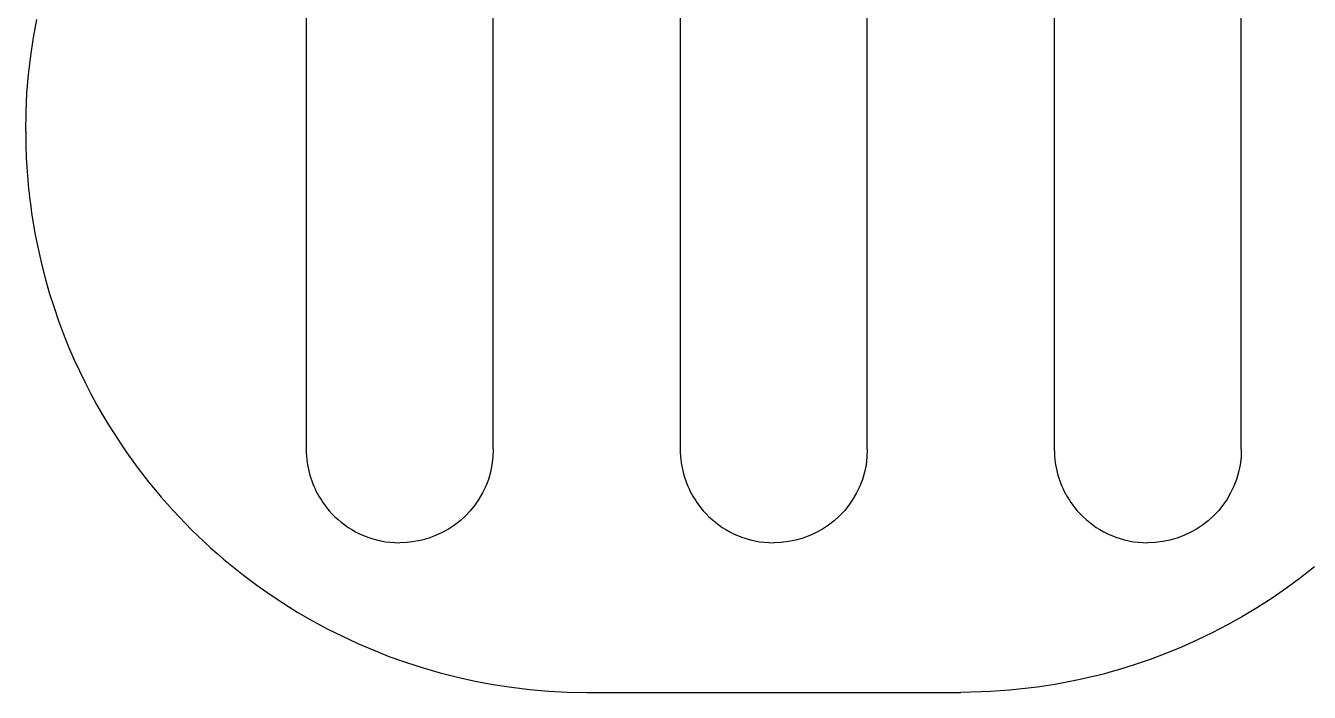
# Model space of a CAD drawing. Header units: inches. Extents: x 0 to 77285, y -118 to 40065.
# Drawn here: x 13411.94 to 13418.8, y 31678.8 to 31682.37 of the extents above; entities that cross this region are included whole.
import ezdxf

# ---------------------------------------------------------------- set-up
doc = ezdxf.new("R2010")
doc.units = ezdxf.units.IN
doc.header["$LTSCALE"] = 5
doc.header["$MEASUREMENT"] = 0
doc.layers.add('55', color=5, linetype='Continuous')

# ---------------------------------------------------------------- blocks, each defined once
blk = doc.blocks.new('A$Ce961e380')
for p, q in [((-255.0041, -23.3612), (-255.0041, -19.9612)), ((-254.0041, -19.9612), (-254.0041, -23.3612)), ((-253.0041, -23.3612), (-253.0041, -19.9612)), ((-252.0041, -19.9612), (-252.0041, -23.3612)), ((-251.0041, -23.3612), (-251.0041, -19.9612)), ((-250.0041, -19.9612), (-250.0041, -23.3612)), ((-251.5041, -24.6612), (-253.5041, -24.6612))]:
    blk.add_line(p, q)
for points in [[(-248.5041, -21.6612), (-248.5059, -21.558), (-248.5111, -21.4562), (-248.5196, -21.3557), (-248.5314, -21.2565), (-248.5463, -21.1589), (-248.5643, -21.0627)], [(-255.3958, -23.9897), (-255.3213, -24.0482), (-255.2455, -24.1041), (-255.1683, -24.1572), (-255.09, -24.2077), (-255.0106, -24.2554), (-254.9302, -24.3005), (-254.8488, -24.3428), (-254.7666, -24.3825), (-254.6836, -24.4195), (-254.6, -24.4538), (-254.5158, -24.4854), (-254.4312, -24.5143), (-254.3926, -24.5266), (-254.3532, -24.5385), (-254.3128, -24.5501), (-254.2717, -24.5613), (-254.2296, -24.5721), (-254.1867, -24.5825), (-254.143, -24.5923), (-254.0985, -24.6017), (-254.0532, -24.6105), (-254.007, -24.6187), (-253.9601, -24.6263), (-253.9124, -24.6333), (-253.8639, -24.6395), (-253.8147, -24.6451), (-253.7647, -24.6498), (-253.714, -24.6538), (-253.6626, -24.657), (-253.6105, -24.6593), (-253.5577, -24.6607), (-253.5041, -24.6612)], [(-248.5041, -21.6612), (-248.5042, -21.6849), (-248.5045, -21.7087), (-248.505, -21.7324), (-248.5056, -21.7561), (-248.5065, -21.7798), (-248.5075, -21.8035), (-248.5087, -21.8271), (-248.5101, -21.8507), (-248.5117, -21.8742), (-248.5135, -21.8978), (-248.5154, -21.9213), (-248.5176, -21.9447), (-248.5199, -21.9681), (-248.5224, -21.9915), (-248.5251, -22.0148), (-248.5279, -22.038), (-248.5309, -22.0612), (-248.5341, -22.0844), (-248.5375, -22.1075), (-248.5411, -22.1305), (-248.5555, -22.214), (-248.572, -22.2956), (-248.5903, -22.3753), (-248.6105, -22.4531), (-248.6323, -22.5288), (-248.6557, -22.6027), (-248.6805, -22.6745), (-248.7066, -22.7444), (-248.7339, -22.8123), (-248.7622, -22.8782), (-248.7915, -22.942), (-248.8215, -23.0039), (-248.8523, -23.0637), (-248.8837, -23.1214), (-248.9155, -23.1772), (-248.9476, -23.2308), (-248.98, -23.2824), (-249.0124, -23.3319), (-249.0448, -23.3792), (-249.0771, -23.4245), (-249.1065, -23.4643), (-249.1364, -23.5034), (-249.1668, -23.5418), (-249.1976, -23.5795), (-249.2289, -23.6165), (-249.2606, -23.6528), (-249.2927, -23.6884), (-249.3252, -23.7232), (-249.3581, -23.7575), (-249.3913, -23.791), (-249.4249, -23.8238), (-249.4589, -23.8559), (-249.4931, -23.8873), (-249.5277, -23.9181), (-249.5626, -23.9482), (-249.5977, -23.9775), (-249.6331, -24.0062), (-249.6688, -24.0342), (-249.7047, -24.0616), (-249.7408, -24.0882), (-249.8118, -24.1383), (-249.885, -24.1867), (-249.9602, -24.2333), (-250.0374, -24.278), (-250.1165, -24.3208), (-250.1975, -24.3615), (-250.2804, -24.4001), (-250.365, -24.4364), (-250.4514, -24.4704), (-250.5396, -24.5019), (-250.6293, -24.5308), (-250.7207, -24.5572), (-250.8137, -24.5808), (-250.9082, -24.6015), (-251.0041, -24.6193), (-251.1014, -24.6341), (-251.2002, -24.6458), (-251.3002, -24.6543), (-251.4016, -24.6594), (-251.5041, -24.6612)], [(-255.0041, -23.3612), (-255.0024, -23.4031), (-254.9974, -23.4439), (-254.9892, -23.4836), (-254.978, -23.5218), (-254.9639, -23.5587), (-254.9471, -23.594), (-254.9277, -23.6276), (-254.9058, -23.6594), (-254.8816, -23.6894), (-254.8553, -23.7173), (-254.8269, -23.7431), (-254.7967, -23.7667), (-254.7647, -23.7879), (-254.7311, -23.8067), (-254.6961, -23.8228), (-254.6597, -23.8363), (-254.6222, -23.847), (-254.5837, -23.8548), (-254.5443, -23.8596), (-254.5041, -23.8612)], [(-254.0041, -23.3612), (-254.0045, -23.3799), (-254.0055, -23.3983), (-254.0071, -23.4163), (-254.0094, -23.4338), (-254.0122, -23.451), (-254.0156, -23.4677), (-254.0194, -23.4841), (-254.0238, -23.5), (-254.0285, -23.5154), (-254.0337, -23.5304), (-254.0392, -23.545), (-254.045, -23.5591), (-254.0512, -23.5728), (-254.0576, -23.586), (-254.0642, -23.5987), (-254.071, -23.611), (-254.078, -23.6227), (-254.0851, -23.634), (-254.0924, -23.6448), (-254.0996, -23.6551), (-254.1129, -23.6725), (-254.127, -23.6894), (-254.142, -23.7059), (-254.1577, -23.7217), (-254.1743, -23.7369), (-254.1917, -23.7515), (-254.2098, -23.7653), (-254.2286, -23.7785), (-254.2482, -23.7908), (-254.2684, -23.8023), (-254.2893, -23.8129), (-254.3109, -23.8225), (-254.333, -23.8312), (-254.3558, -23.8389), (-254.3792, -23.8455), (-254.4032, -23.851), (-254.4276, -23.8554), (-254.4526, -23.8586), (-254.4781, -23.8605), (-254.5041, -23.8612)], [(-253.0041, -23.3612), (-253.0024, -23.4031), (-252.9974, -23.4439), (-252.9892, -23.4836), (-252.978, -23.5218), (-252.9639, -23.5587), (-252.9471, -23.594), (-252.9277, -23.6276), (-252.9058, -23.6594), (-252.8816, -23.6894), (-252.8553, -23.7173), (-252.8269, -23.7431), (-252.7967, -23.7667), (-252.7647, -23.7879), (-252.7311, -23.8067), (-252.6961, -23.8228), (-252.6597, -23.8363), (-252.6222, -23.847), (-252.5837, -23.8548), (-252.5443, -23.8596), (-252.5041, -23.8612)], [(-252.0041, -23.3612), (-252.0045, -23.3799), (-252.0055, -23.3983), (-252.0071, -23.4163), (-252.0094, -23.4338), (-252.0122, -23.451), (-252.0156, -23.4677), (-252.0194, -23.4841), (-252.0238, -23.5), (-252.0285, -23.5154), (-252.0337, -23.5304), (-252.0392, -23.545), (-252.045, -23.5591), (-252.0512, -23.5728), (-252.0576, -23.586), (-252.0642, -23.5987), (-252.071, -23.611), (-252.078, -23.6227), (-252.0851, -23.634), (-252.0924, -23.6448), (-252.0996, -23.6551), (-252.1129, -23.6725), (-252.127, -23.6894), (-252.142, -23.7059), (-252.1577, -23.7217), (-252.1743, -23.7369), (-252.1917, -23.7515), (-252.2098, -23.7653), (-252.2286, -23.7785), (-252.2482, -23.7908), (-252.2684, -23.8023), (-252.2893, -23.8129), (-252.3109, -23.8225), (-252.333, -23.8312), (-252.3558, -23.8389), (-252.3792, -23.8455), (-252.4032, -23.851), (-252.4276, -23.8554), (-252.4526, -23.8586), (-252.4781, -23.8605), (-252.5041, -23.8612)], [(-251.0041, -23.3612), (-251.0024, -23.4031), (-250.9974, -23.4439), (-250.9892, -23.4836), (-250.978, -23.5218), (-250.9639, -23.5587), (-250.9471, -23.594), (-250.9277, -23.6276), (-250.9058, -23.6594), (-250.8816, -23.6894), (-250.8553, -23.7173), (-250.8269, -23.7431), (-250.7967, -23.7667), (-250.7647, -23.7879), (-250.7311, -23.8067), (-250.6961, -23.8228), (-250.6597, -23.8363), (-250.6222, -23.847), (-250.5837, -23.8548), (-250.5443, -23.8596), (-250.5041, -23.8612)], [(-250.0041, -23.3612), (-250.0045, -23.3799), (-250.0055, -23.3983), (-250.0071, -23.4163), (-250.0094, -23.4338), (-250.0122, -23.451), (-250.0156, -23.4677), (-250.0194, -23.4841), (-250.0238, -23.5), (-250.0285, -23.5154), (-250.0337, -23.5304), (-250.0392, -23.545), (-250.045, -23.5591), (-250.0512, -23.5728), (-250.0576, -23.586), (-250.0642, -23.5987), (-250.071, -23.611), (-250.078, -23.6227), (-250.0851, -23.634), (-250.0924, -23.6448), (-250.0996, -23.6551), (-250.1129, -23.6725), (-250.127, -23.6894), (-250.142, -23.7059), (-250.1577, -23.7217), (-250.1743, -23.7369), (-250.1917, -23.7515), (-250.2098, -23.7653), (-250.2286, -23.7785), (-250.2482, -23.7908), (-250.2684, -23.8023), (-250.2893, -23.8129), (-250.3109, -23.8225), (-250.333, -23.8312), (-250.3558, -23.8389), (-250.3792, -23.8455), (-250.4032, -23.851), (-250.4276, -23.8554), (-250.4526, -23.8586), (-250.4781, -23.8605), (-250.5041, -23.8612)]]:
    blk.add_lwpolyline(points)
blk = doc.blocks.new('A$C638f0059')
for p, q in [((-77.5041, -23.3612), (-77.5041, -19.9612)), ((-76.5041, -19.9612), (-76.5041, -23.3612)), ((-75.5041, -23.3612), (-75.5041, -19.9612)), ((-74.5041, -19.9612), (-74.5041, -23.3612)), ((-73.5041, -23.3612), (-73.5041, -19.9612)), ((-72.5041, -19.9612), (-72.5041, -23.3612)), ((-74.0041, -24.6612), (-76.0041, -24.6612))]:
    blk.add_line(p, q)
for points in [[(-71.0041, -21.6612), (-71.0059, -21.558), (-71.0111, -21.4562), (-71.0196, -21.3557), (-71.0314, -21.2565), (-71.0463, -21.1589), (-71.0643, -21.0627)], [(-77.8958, -23.9897), (-77.8213, -24.0482), (-77.7455, -24.1041), (-77.6683, -24.1572), (-77.59, -24.2077), (-77.5106, -24.2554), (-77.4302, -24.3005), (-77.3488, -24.3428), (-77.2666, -24.3825), (-77.1836, -24.4195), (-77.1, -24.4538), (-77.0158, -24.4854), (-76.9312, -24.5143), (-76.8926, -24.5266), (-76.8532, -24.5385), (-76.8128, -24.5501), (-76.7717, -24.5613), (-76.7296, -24.5721), (-76.6867, -24.5825), (-76.643, -24.5923), (-76.5985, -24.6017), (-76.5532, -24.6105), (-76.507, -24.6187), (-76.4601, -24.6263), (-76.4124, -24.6333), (-76.3639, -24.6395), (-76.3147, -24.6451), (-76.2647, -24.6498), (-76.214, -24.6538), (-76.1626, -24.657), (-76.1105, -24.6593), (-76.0577, -24.6607), (-76.0041, -24.6612)], [(-71.0041, -21.6612), (-71.0042, -21.6849), (-71.0045, -21.7087), (-71.005, -21.7324), (-71.0056, -21.7561), (-71.0065, -21.7798), (-71.0075, -21.8035), (-71.0087, -21.8271), (-71.0101, -21.8507), (-71.0117, -21.8742), (-71.0135, -21.8978), (-71.0154, -21.9213), (-71.0176, -21.9447), (-71.0199, -21.9681), (-71.0224, -21.9915), (-71.0251, -22.0148), (-71.0279, -22.038), (-71.0309, -22.0612), (-71.0341, -22.0844), (-71.0375, -22.1075), (-71.0411, -22.1305), (-71.0555, -22.214), (-71.072, -22.2956), (-71.0903, -22.3753), (-71.1105, -22.4531), (-71.1323, -22.5288), (-71.1557, -22.6027), (-71.1805, -22.6745), (-71.2066, -22.7444), (-71.2339, -22.8123), (-71.2622, -22.8782), (-71.2915, -22.942), (-71.3215, -23.0039), (-71.3523, -23.0637), (-71.3837, -23.1214), (-71.4155, -23.1772), (-71.4476, -23.2308), (-71.48, -23.2824), (-71.5124, -23.3319), (-71.5448, -23.3792), (-71.5771, -23.4245), (-71.6065, -23.4643), (-71.6364, -23.5034), (-71.6668, -23.5418), (-71.6976, -23.5795), (-71.7289, -23.6165), (-71.7606, -23.6528), (-71.7927, -23.6884), (-71.8252, -23.7232), (-71.8581, -23.7575), (-71.8913, -23.791), (-71.9249, -23.8238), (-71.9589, -23.8559), (-71.9931, -23.8873), (-72.0277, -23.9181), (-72.0626, -23.9482), (-72.0977, -23.9775), (-72.1331, -24.0062), (-72.1688, -24.0342), (-72.2047, -24.0616), (-72.2408, -24.0882), (-72.3118, -24.1383), (-72.385, -24.1867), (-72.4602, -24.2333), (-72.5374, -24.278), (-72.6165, -24.3208), (-72.6975, -24.3615), (-72.7804, -24.4001), (-72.865, -24.4364), (-72.9514, -24.4704), (-73.0396, -24.5019), (-73.1293, -24.5308), (-73.2207, -24.5572), (-73.3137, -24.5808), (-73.4082, -24.6015), (-73.5041, -24.6193), (-73.6014, -24.6341), (-73.7002, -24.6458), (-73.8002, -24.6543), (-73.9016, -24.6594), (-74.0041, -24.6612)], [(-77.5041, -23.3612), (-77.5024, -23.4031), (-77.4974, -23.4439), (-77.4892, -23.4836), (-77.478, -23.5218), (-77.4639, -23.5587), (-77.4471, -23.594), (-77.4277, -23.6276), (-77.4058, -23.6594), (-77.3816, -23.6894), (-77.3553, -23.7173), (-77.3269, -23.7431), (-77.2967, -23.7667), (-77.2647, -23.7879), (-77.2311, -23.8067), (-77.1961, -23.8228), (-77.1597, -23.8363), (-77.1222, -23.847), (-77.0837, -23.8548), (-77.0443, -23.8596), (-77.0041, -23.8612)], [(-76.5041, -23.3612), (-76.5045, -23.3799), (-76.5055, -23.3983), (-76.5071, -23.4163), (-76.5094, -23.4338), (-76.5122, -23.451), (-76.5156, -23.4677), (-76.5194, -23.4841), (-76.5238, -23.5), (-76.5285, -23.5154), (-76.5337, -23.5304), (-76.5392, -23.545), (-76.545, -23.5591), (-76.5512, -23.5728), (-76.5576, -23.586), (-76.5642, -23.5987), (-76.571, -23.611), (-76.578, -23.6227), (-76.5851, -23.634), (-76.5924, -23.6448), (-76.5996, -23.6551), (-76.6129, -23.6725), (-76.627, -23.6894), (-76.642, -23.7059), (-76.6577, -23.7217), (-76.6743, -23.7369), (-76.6917, -23.7515), (-76.7098, -23.7653), (-76.7286, -23.7785), (-76.7482, -23.7908), (-76.7684, -23.8023), (-76.7893, -23.8129), (-76.8109, -23.8225), (-76.833, -23.8312), (-76.8558, -23.8389), (-76.8792, -23.8455), (-76.9032, -23.851), (-76.9276, -23.8554), (-76.9526, -23.8586), (-76.9781, -23.8605), (-77.0041, -23.8612)], [(-75.5041, -23.3612), (-75.5024, -23.4031), (-75.4974, -23.4439), (-75.4892, -23.4836), (-75.478, -23.5218), (-75.4639, -23.5587), (-75.4471, -23.594), (-75.4277, -23.6276), (-75.4058, -23.6594), (-75.3816, -23.6894), (-75.3553, -23.7173), (-75.3269, -23.7431), (-75.2967, -23.7667), (-75.2647, -23.7879), (-75.2311, -23.8067), (-75.1961, -23.8228), (-75.1597, -23.8363), (-75.1222, -23.847), (-75.0837, -23.8548), (-75.0443, -23.8596), (-75.0041, -23.8612)], [(-74.5041, -23.3612), (-74.5045, -23.3799), (-74.5055, -23.3983), (-74.5071, -23.4163), (-74.5094, -23.4338), (-74.5122, -23.451), (-74.5156, -23.4677), (-74.5194, -23.4841), (-74.5238, -23.5), (-74.5285, -23.5154), (-74.5337, -23.5304), (-74.5392, -23.545), (-74.545, -23.5591), (-74.5512, -23.5728), (-74.5576, -23.586), (-74.5642, -23.5987), (-74.571, -23.611), (-74.578, -23.6227), (-74.5851, -23.634), (-74.5924, -23.6448), (-74.5996, -23.6551), (-74.6129, -23.6725), (-74.627, -23.6894), (-74.642, -23.7059), (-74.6577, -23.7217), (-74.6743, -23.7369), (-74.6917, -23.7515), (-74.7098, -23.7653), (-74.7286, -23.7785), (-74.7482, -23.7908), (-74.7684, -23.8023), (-74.7893, -23.8129), (-74.8109, -23.8225), (-74.833, -23.8312), (-74.8558, -23.8389), (-74.8792, -23.8455), (-74.9032, -23.851), (-74.9276, -23.8554), (-74.9526, -23.8586), (-74.9781, -23.8605), (-75.0041, -23.8612)], [(-73.5041, -23.3612), (-73.5024, -23.4031), (-73.4974, -23.4439), (-73.4892, -23.4836), (-73.478, -23.5218), (-73.4639, -23.5587), (-73.4471, -23.594), (-73.4277, -23.6276), (-73.4058, -23.6594), (-73.3816, -23.6894), (-73.3553, -23.7173), (-73.3269, -23.7431), (-73.2967, -23.7667), (-73.2647, -23.7879), (-73.2311, -23.8067), (-73.1961, -23.8228), (-73.1597, -23.8363), (-73.1222, -23.847), (-73.0837, -23.8548), (-73.0443, -23.8596), (-73.0041, -23.8612)], [(-72.5041, -23.3612), (-72.5045, -23.3799), (-72.5055, -23.3983), (-72.5071, -23.4163), (-72.5094, -23.4338), (-72.5122, -23.451), (-72.5156, -23.4677), (-72.5194, -23.4841), (-72.5238, -23.5), (-72.5285, -23.5154), (-72.5337, -23.5304), (-72.5392, -23.545), (-72.545, -23.5591), (-72.5512, -23.5728), (-72.5576, -23.586), (-72.5642, -23.5987), (-72.571, -23.611), (-72.578, -23.6227), (-72.5851, -23.634), (-72.5924, -23.6448), (-72.5996, -23.6551), (-72.6129, -23.6725), (-72.627, -23.6894), (-72.642, -23.7059), (-72.6577, -23.7217), (-72.6743, -23.7369), (-72.6917, -23.7515), (-72.7098, -23.7653), (-72.7286, -23.7785), (-72.7482, -23.7908), (-72.7684, -23.8023), (-72.7893, -23.8129), (-72.8109, -23.8225), (-72.833, -23.8312), (-72.8558, -23.8389), (-72.8792, -23.8455), (-72.9032, -23.851), (-72.9276, -23.8554), (-72.9526, -23.8586), (-72.9781, -23.8605), (-73.0041, -23.8612)]]:
    blk.add_lwpolyline(points)
blk = doc.blocks.new('A$C5cd82ed8')
at = {"layer": '55'}
for name, p in [('A$Ce961e380', (189.5, 72.5)), ('A$C638f0059', (12, 72.5))]:
    blk.add_blockref(name, p, dxfattribs=at)
blk = doc.blocks.new('A$C3e1dc9d3')
blk.add_blockref('A$C5cd82ed8', (-189.5, 12.5, -2129.449))

msp = doc.modelspace()

# ---------------------------------------------------------------- block references
at = {"xscale": -1}
msp.add_blockref('A$C3e1dc9d3', (13163.43251348, 31618.46513729, 0), dxfattribs=at)

doc.saveas('drawing.dxf')
